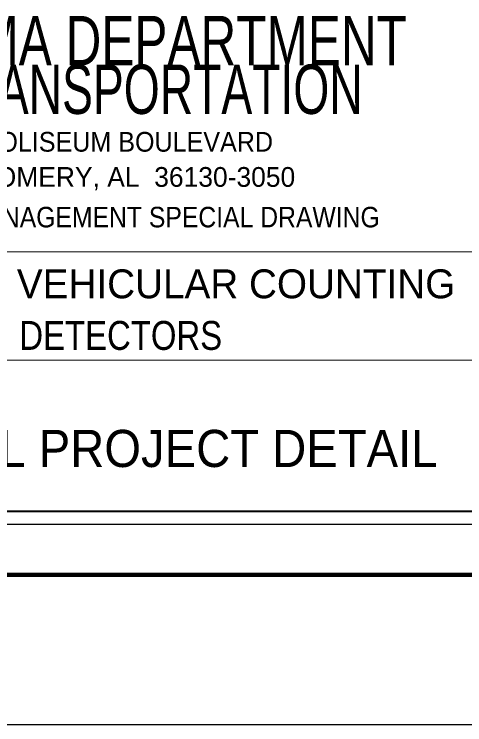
# Model space of a CAD drawing. Extents: x -7 to 22.4, y -5.2 to 5.4.
# Drawn here: x 4.442 to 5.609, y -5.235 to -3.394 of the extents above; entities that cross this region are included whole.
import ezdxf
from ezdxf.enums import TextEntityAlignment as Align

# ---------------------------------------------------------------- set-up
doc = ezdxf.new("R2010")
doc.units = 0
doc.header["$LTSCALE"] = 0.034
doc.layers.add('1', color=7, linetype='Continuous', lineweight=13)
doc.layers.add('3', color=7, linetype='Continuous', lineweight=13)

msp = doc.modelspace()

# ---------------------------------------------------------------- linework, layer by layer
at = {"layer": '1'}
msp.add_line((3.52805, -4.00954), (5.98242, -4.00954), dxfattribs=at)
at = {"layer": '1', "lineweight": 25}
for points in [[(6.77983, 5.39048), (6.77983, -5.23452), (-6.97017, -5.23452), (-6.97017, 5.39048)], [(6.04224, 4.91117), (-6.32908, 4.91117), (-6.32908, -4.71482), (6.04224, -4.71482)]]:
    msp.add_lwpolyline(points, close=True, dxfattribs=at)
at = {"layer": '1', "lineweight": 106}
msp.add_lwpolyline([(-6.477, -4.84636), (6.17449, -4.84636), (6.17449, 5.05463), (-6.477, 5.05463)], close=True, dxfattribs=at)
at = {"layer": '3'}
msp.add_line((3.52805, -4.29035), (5.98242, -4.29035), dxfattribs=at)
at = {"layer": '3', "lineweight": 40}
msp.add_lwpolyline([(5.97938, -2.73757), (2.25503, -2.73757), (2.25503, -4.68155), (5.97938, -4.68155)], close=True, dxfattribs=at)

# ---------------------------------------------------------------- texts
at = {"layer": '1'}
for s, height, width, p in [('ALABAMA DEPARTMENT', 0.1279, 0.75, (4.69598, -3.5263)), ('OF TRANSPORTATION', 0.1279, 0.7, (4.69239, -3.65223)), ('1409 COLISEUM BOULEVARD', 0.05113, 0.95, (4.65186, -3.74999)), ('DETECTORS', 0.07488, 0.85, (4.71789, -4.2634)), ('DETECTORS', 0.07488, 0.85, (4.71789, -4.2634)), ('SPECIAL PROJECT DETAIL', 0.09621, 0.95, (4.74658, -4.5668))]:
    msp.add_text(s, height=height, dxfattribs=dict(at, width=width)).set_placement(p, align=Align.CENTER)
for s, height, p in [('MONTGOMERY, AL  36130-3050', 0.05113, (4.65464, -3.841)), ('DETAILS OF VEHICULAR COUNTING', 0.07488, (4.71047, -4.12978)), ('DETAILS OF VEHICULAR COUNTING', 0.07488, (4.71047, -4.12978))]:
    msp.add_text(s, height=height, dxfattribs=at).set_placement(p, align=Align.CENTER)
at = {"layer": '1', "width": 0.9}
msp.add_text('PROJECT MANAGEMENT SPECIAL DRAWING', height=0.0532, dxfattribs=at).set_placement((3.99744, -3.9461))

doc.saveas('drawing.dxf')
